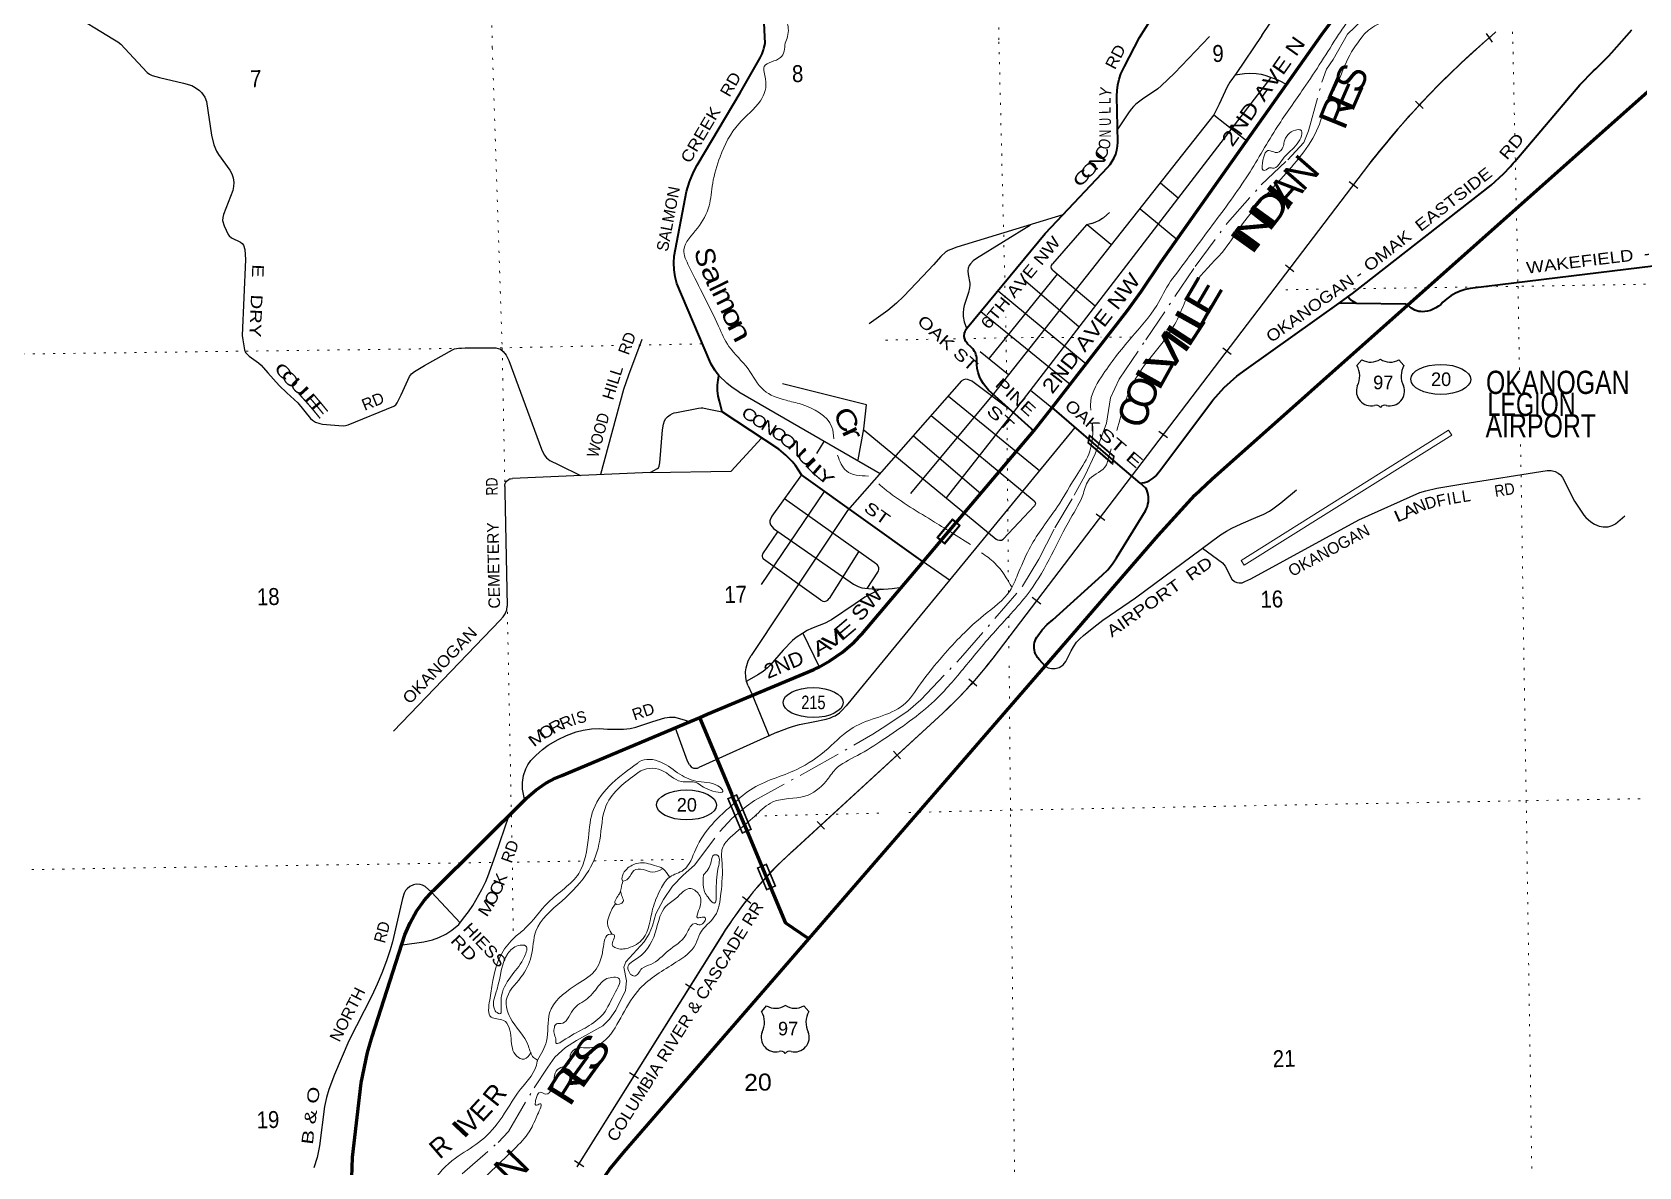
# Model space of a CAD drawing. Header units: feet. Extents: x 244583 to 493183, y 184934 to 372822.
# Drawn here: x 337825 to 354428, y 312513 to 324241 of the extents above; entities that cross this region are included whole.
import ezdxf
from ezdxf.enums import TextEntityAlignment as Align

# ---------------------------------------------------------------- set-up
doc = ezdxf.new("R2010")
doc.units = ezdxf.units.FT
doc.header["$LTSCALE"] = 70
doc.linetypes.add('DOT_DASHED', pattern=[7.7, 5, -1.2, 0.3, -1.2])
doc.linetypes.add('DOTTED', pattern=[1.5, 0.3, -1.2])
for name, color, linetype, lineweight in [('16', 7, 'Continuous', 25), ('17', 7, 'Continuous', 25), ('20', 7, 'Continuous', 70), ('23', 7, 'Continuous', 70), ('26', 7, 'Continuous', 40), ('29', 7, 'Continuous', 25), ('30', 7, 'Continuous', 25), ('34', 7, 'Continuous', 25), ('36', 7, 'Continuous', 13), ('39', 7, 'Continuous', 13), ('44', 7, 'DOT_DASHED', 13), ('59', 7, 'Continuous', 13), ('61', 7, 'Continuous', 13), ('7', 7, 'DOTTED', 13)]:
    doc.layers.add(name, color=color, linetype=linetype, lineweight=lineweight)
doc.layers.add('27', color=7, linetype='Continuous')
doc.layers.add('41', color=7, linetype='Continuous')

msp = doc.modelspace()

# ---------------------------------------------------------------- linework, layer by layer
at = {"layer": '16'}
for p, q in [((351513.71, 320796.32), (351565.02, 320855.08)), ((351756.78, 320861.05), (351756.5, 320860.85)), ((351948.87, 320855.17), (352000.26, 320796.32)), ((345363.4, 314118.32), (345414.71, 314177.08)), ((345606.47, 314183.05), (345606.19, 314182.85)), ((345798.56, 314177.17), (345849.95, 314118.32))]:
    msp.add_line(p, q, dxfattribs=at)
for centre, radius, start, end in [((351320.73, 320685.69), 222.05, 332.97043, 29.75871), ((351656.1, 321012.74), 182.07, 239.97227, 303.45418), ((351857.88, 321012.24), 181.52, 236.33975, 300.08743), ((351857.87, 321012.74), 182.07, 236.54582, 236.59441), ((352193.23, 320685.69), 222.05, 150.24129, 207.02957), ((351659.92, 320530.79), 151.42, 159.09177, 283.81923), ((351854.04, 320530.79), 151.42, 256.18077, 20.90823), ((345505.79, 314334.74), 182.07, 239.97227, 303.45418), ((345707.57, 314334.24), 181.52, 236.33975, 300.08743), ((345707.56, 314334.74), 182.07, 236.54582, 236.59441), ((345170.42, 314007.69), 222.05, 332.97043, 29.75871), ((346042.92, 314007.69), 222.05, 150.24129, 207.02957), ((345509.61, 313852.79), 151.42, 159.09177, 283.81923), ((345703.73, 313852.79), 151.42, 256.18077, 20.90823)]:
    msp.add_arc(centre, radius, start, end, dxfattribs=at)
for centre, major_axis, start_param, end_param in [((351715.26, 320331.97), (-19.56, 51.67), 4.95877769, 6.28318531), ((351798.71, 320331.97), (19.56, 51.67), 0, 1.32637542), ((345564.95, 313653.97), (-19.56, 51.67), 4.95877769, 6.28318531), ((345648.4, 313653.97), (19.56, 51.67), 0, 1.32637542)]:
    msp.add_ellipse(centre, major_axis=major_axis, ratio=0.929097, start_param=start_param, end_param=end_param, dxfattribs=at)
at = {"layer": '17'}
for centre in [(352380.65, 320651.78), (345895.3, 317312.2), (344586.65, 316253.76)]:
    msp.add_ellipse(centre, major_axis=(-309.24, 1), ratio=0.500121, dxfattribs=at)
at = {"layer": '20'}
for p, q in [((352036.6, 321419.7), (355250.75, 324279.54)), ((345850.24, 314869.82), (348293.76, 317689.29))]:
    msp.add_line(p, q, dxfattribs=at)
for points in [[(348293.76, 317689.29), (349461.78, 319037.02), (349841, 319455.54), (350015, 319620.91), (352036.6, 321419.7)], [(342085.95, 303857.15), (342269.01, 304180.78), (342436.63, 304496.49), (342570.33, 304827.98), (342607.62, 304944.7), (342615.6, 304969.67), (342621.81, 304994.7), (342733.31, 305444.43), (342800.74, 305928.85), (342817.3, 306249.26), (343111.67, 310867.4), (343177.95, 311216.16), (343280.32, 311556.08), (343417.67, 311883.43), (343588.48, 312194.64), (343790.88, 312486.29), (343940.52, 312666.28), (345691.01, 314686.1), (345850.24, 314869.82)]]:
    msp.add_lwpolyline(points, dxfattribs=at)
at = {"layer": '23'}
msp.add_line((348177.11, 320120.18), (348364, 320360.32), dxfattribs=at)
for points in [[(351148.06, 324214.48), (355910.86, 330613.04)], [(348364, 320360.32), (349141.49, 321359.33), (349286.43, 321558.66), (349489.28, 321863.05), (351148.06, 324214.48)], [(347033.6, 318767.83), (347380.69, 319178.31), (348177.11, 320120.18)], [(344723.84, 317158.83), (344801.24, 317191.41), (345902.96, 317655.21), (345937.57, 317670.97), (345952.96, 317679.37), (346068.02, 317742.17), (346199.32, 317832.83), (346320.43, 317936.71), (346399.1, 318017.45), (347033.6, 318767.83)], [(341129.13, 312402.32), (341135.24, 312611.36), (341135.54, 312614.98), (341225.59, 313380.36), (341290.53, 313696.03), (341338.3, 313860.26), (341677.4, 314912.74), (341731.43, 315036.94), (341798.16, 315154.81), (341876.83, 315265.07), (341966.6, 315366.49), (341971.11, 315371.05), (342932.09, 316324.24), (343028.32, 316406.14), (343132.59, 316477.53), (343230.03, 316531), (343298.51, 316558.8), (344624.42, 317116.98), (344723.84, 317158.83)], [(345850.24, 314869.82), (345613.43, 315032), (345365.34, 315625.14), (345226.99, 315955.89), (345062.81, 316342.29), (345054.92, 316367.29), (344723.84, 317158.83)]]:
    msp.add_lwpolyline(points, dxfattribs=at)
at = {"layer": '26'}
msp.add_line((351329.18, 321439.78), (351419.64, 321504.32), dxfattribs=at)
for points in [[(345399.56, 324124.54), (345376.41, 324622.72)], [(349268.27, 324184.92), (349463.26, 324493.95)], [(351419.64, 321504.32), (351468.01, 321538.83), (352900.12, 322657.6), (353029.95, 322775.28), (353100.07, 322852.3), (353130.41, 322885.63), (353144.37, 322902.3), (353817.27, 323697.51), (353960.1, 323841.02), (353981.33, 323859.94), (354115.35, 323991.2), (354149.09, 324028.95), (354355.51, 324265.3)], [(347033.6, 318767.83), (345773.62, 319663.95), (345713.66, 319762.01), (345678.23, 319804.72), (345613.62, 319870.5), (345542.49, 319929.17), (344956.67, 320316.45), (344927.58, 320425.79), (344915.22, 320480.26), (344908.62, 320535.72), (344907.85, 320591.57), (344912.92, 320647.19), (344916.07, 320664.16), (344921.01, 320690.85), (344903.71, 320714.16), (344879.3, 320747.05), (344842.85, 320808.73), (344827.76, 320839.46), (344487.68, 321642.37), (344469.12, 321712.94), (344458.03, 321785.06), (344454.54, 321857.95), (344458.23, 321926.42), (344586.05, 322593.6), (344616.98, 322694.74), (344658.31, 322792.08), (344698.15, 322865.82), (345140.16, 323612.13), (345348.35, 323976.81), (345367.58, 324016.54), (345382.56, 324058.06), (345386.47, 324071.83), (345399.56, 324124.54)], [(348177.11, 320120.18), (348152.11, 320142.7), (347708.53, 320542.35), (347679.76, 320573.42), (347654.39, 320607.33), (347632.71, 320643.71), (347614.94, 320682.15), (347601.3, 320722.23), (347591.91, 320763.53), (347586.9, 320805.58), (347586.31, 320847.92), (347586.67, 320855.53), (347585.62, 320873.55), (347582.69, 320891.36), (347577.92, 320908.76), (347571.35, 320925.57), (347563.06, 320941.6), (347553.14, 320956.68), (347545.11, 320966.47), (347523.97, 320986.87), (347495.11, 321014.95), (347489.02, 321021.75), (347471.14, 321046.87), (347461.34, 321071.75), (347458.65, 321083.64), (347457.11, 321096.59), (347456.94, 321109.62), (347458.13, 321122.61), (347460.67, 321135.39), (347464.53, 321147.84), (347469.67, 321159.82), (347476.04, 321171.2), (347483.56, 321181.85), (347486.14, 321185.01), (348294.34, 322160.86), (348415.92, 322289.6), (348935.99, 322840.32), (348962.81, 322871.92), (348986.18, 322906.15), (349005.84, 322942.64), (349021.58, 322980.98), (349033.23, 323020.75), (349040.65, 323061.53), (349043.77, 323102.85), (349043.79, 323103.56), (349034.1, 323577.9), (349035.26, 323637.52), (349042.64, 323696.69), (349056.17, 323754.76), (349075.7, 323811.1), (349101.01, 323865.09), (349113.31, 323886.95), (349268.27, 324184.92)], [(355450.55, 321928.42), (352712.7, 321594.5), (352684.59, 321591.03), (352632.13, 321580.24), (352581.09, 321564.02), (352532.02, 321542.55), (352485.47, 321516.08), (352441.94, 321484.88), (352401.91, 321449.3), (352379.95, 321427.24), (352355.8, 321407.59), (352329.73, 321390.58), (352302.02, 321376.38), (352272.98, 321365.16), (352242.93, 321357.04), (352216.27, 321352.56), (352195.38, 321351.16), (352174.45, 321351.96), (352153.73, 321354.93), (352133.43, 321360.05), (352113.77, 321367.27), (352094.98, 321376.51), (352077.25, 321387.65), (352060.79, 321400.59), (352045.77, 321415.18)], [(349273.16, 319579.83), (349295.57, 319582.06), (349320.16, 319586.86), (349344.12, 319594.21), (349367.17, 319604.03), (349389.07, 319616.2), (349409.58, 319630.59), (349428.47, 319647.05), (349437.32, 319656.56), (349460.32, 319685.06), (349476.52, 319706.56), (350026.16, 320436.66), (350143.67, 320566.67), (350274.12, 320683.69), (350373.73, 320758.1), (351329.18, 321439.78)], [(351508.71, 321436.73), (351354.19, 321439.35), (351329.18, 321439.78)], [(351508.71, 321436.73), (351473.93, 321458.07), (351451.05, 321472.1), (351444.43, 321478.89), (351419.64, 321504.32)], [(352036.6, 321419.7), (352015.54, 321428.11), (351508.71, 321436.73)], [(352045.77, 321415.18), (352044.52, 321416.54), (352036.6, 321419.7)], [(349273.16, 319579.83), (349045.39, 319775.36), (348716.62, 320057.6), (348691.62, 320079.06), (348388.34, 320339.42), (348364, 320360.32)], [(348293.76, 317689.29), (348235.79, 317753.9), (348213.88, 317778.88), (348199.16, 317803.9), (348194.24, 317813.84), (348187.27, 317832.65), (348182.31, 317852.08), (348179.41, 317871.93), (348178.6, 317891.97), (348179.88, 317911.99), (348183.25, 317931.77), (348188.67, 317951.08), (348196.08, 317969.72), (348205.4, 317987.48), (348205.56, 317987.75), (348215.59, 318002.84), (348261.74, 318063.31), (348313.95, 318118.63), (348371.66, 318168.18), (348883.56, 318627.24), (348938.82, 318683.24), (348987.91, 318744.71), (349028.67, 318808.09), (349327.92, 319294.82), (349339.44, 319316.77), (349348.6, 319339.8), (349355.3, 319363.66), (349359.47, 319388.09), (349361.07, 319412.83), (349360.07, 319437.59), (349356.49, 319462.12), (349350.36, 319486.14), (349341.76, 319509.38), (349332.07, 319529.25), (349273.16, 319579.83)]]:
    msp.add_lwpolyline(points, dxfattribs=at)
at = {"layer": '29'}
for p, q in [((350533.41, 324204.81), (352091.08, 326555.15)), ((350623.37, 323771.62), (347961.15, 320310.7)), ((350037.32, 323386.59), (350375.68, 323117.88)), ((349485.24, 322683.96), (349666.76, 322528.15)), ((349274.49, 322415.62), (349652.56, 322101.56)), ((348971.51, 322047.42), (348728.35, 322250.06)), ((348370.99, 321780.84), (348808.7, 321413.32)), ((348417.66, 321741.09), (347713.97, 320869.87)), ((348069.14, 321688.03), (348639.48, 321199.63)), ((347808.11, 321566.53), (348715, 320813.53)), ((348549.72, 320597.82), (347626.72, 321348.91)), ((347622.82, 320939.06), (347912.36, 320703.32)), ((347962.28, 320313.12), (347530.55, 320637.41)), ((345126.31, 320522.31), (346586.46, 319678.8)), ((347758.17, 320502.39), (346900.83, 319473.24)), ((347294.88, 320478.46), (348235.88, 319712.02)), ((348141.73, 320538.95), (348363.34, 320360.88)), ((348180.04, 319392.43), (347113.41, 320274.82)), ((347961.15, 320310.7), (347271.04, 319426.82)), ((346421.31, 320127.42), (347784.93, 319000.41)), ((346007.48, 320009.68), (345931.69, 319886.08)), ((347627.57, 319470.31), (346931.94, 320065.12)), ((345773.62, 319663.95), (345468.14, 319237.28)), ((346009.91, 319492.17), (345358.8, 318531.67)), ((346549.24, 318742.17), (345599.96, 319416.99)), ((347859.48, 319000.55), (348181.22, 319344.26)), ((345486.4, 319110.92), (346312.28, 318536.06)), ((345375.01, 318849.39), (345532.12, 319076.64)), ((345975.08, 318371.27), (345380.9, 318795.36)), ((346363.34, 318871.48), (346059.43, 318386.22)), ((347302.84, 318576.34), (347033.6, 318767.83)), ((342661.1, 318163.73), (341560.27, 317017.14)), ((345789.19, 318027.7), (345958.28, 317679.71)), ((345523.21, 317005.42), (344713.12, 316639.79)), ((341951.34, 315352.58), (342247.22, 315037.25))]:
    msp.add_line(p, q, dxfattribs=at)
for points in [[(337989.06, 325560.45), (337919.84, 325397.78), (337894.85, 325309.73), (337872.04, 325197.77), (337837.27, 324915.16), (337837.27, 324862.98), (337836.19, 324827.12), (337854.65, 324762.98), (337878.56, 324721.68), (337900.29, 324689.07), (337963.3, 324628.2), (338206.65, 324445.59), (338658.61, 324171.67), (338710.76, 324139.06), (338741.18, 324115.14), (338826.79, 324023.63)], [(349989.7, 324194.53), (349627.96, 323816.36), (349491.61, 323685.08), (349456.61, 323655.59), (349298.18, 323548.67), (349230.01, 323497.05), (349206.06, 323473.09), (349180.27, 323445.44), (349154.48, 323406.72), (349044.05, 323242.83)], [(350533.41, 324204.81), (350264.91, 323813.4), (350202.27, 323724.17)], [(338826.79, 324023.63), (339014.14, 323824.71), (339039.01, 323808.13), (339064.8, 323793.38), (339139.41, 323773.1), (339389.95, 323714.11), (339473.77, 323688.3), (339508.78, 323669.87), (339555.75, 323638.53), (339576.01, 323618.25), (339593.52, 323594.29), (339610.1, 323568.48), (339625.76, 323522.39), (339677.34, 323175.82), (339703.13, 323074.44), (339728.92, 323009.92), (339751.03, 322976.73), (339868.93, 322814.51), (339889.19, 322777.64), (339903.93, 322733.4), (339909.46, 322687.31), (339905.78, 322644.91), (339899.33, 322604.36), (339802.61, 322357.34), (339794.32, 322325.99), (339792.48, 322292.81), (339809.98, 322239.36), (339849.59, 322150.87), (339860.64, 322136.12), (339883.67, 322114), (339979.47, 322069.76), (339994.21, 322056.85), (340009.86, 322038.42), (340023.68, 321996.02), (340031.05, 321892.79), (339996.97, 321105.63), (340001.57, 321059.55), (340019.08, 320956.31), (340030.13, 320930.51), (340038.42, 320919.45), (340066.97, 320891.79), (340163.69, 320823.59), (340190.4, 320799.62), (340259.48, 320720.36), (340377.39, 320587.63), (340458.45, 320513.9), (340568.98, 320410.66), (340701.62, 320248.44), (340721.88, 320230), (340753.2, 320211.56), (340797.42, 320194.97), (340826.89, 320189.45), (340907.95, 320182.08), (341040.59, 320172.85), (341064.54, 320174.69), (341092.17, 320182.08), (341563.78, 320373.79), (341583.13, 320388.53), (341597.87, 320408.81), (341637.47, 320491.77), (341725.9, 320683.49), (341745.24, 320711.14), (341774.72, 320735.1), (341880.64, 320794.1), (342168.03, 320956.32), (342189.22, 320967.37), (342229.75, 320974.75), (342300.67, 320978.44), (342617.53, 320978.44), (342639.64, 320972.9), (342663.59, 320963.68), (342691.22, 320941.57), (342724.38, 320901), (342750.17, 320845.72), (343089.14, 319931.37), (343116.78, 319872.35), (343140.73, 319842.88), (343175.73, 319815.21), (343266, 319769.15), (343491.92, 319659.76)], [(350256.84, 323799.28), (350352.85, 323814.12), (350402.59, 323815.96), (350474.44, 323814.12), (350524.18, 323806.75), (350562.87, 323795.68), (350649.45, 323766.19), (350697.35, 323747.76), (350730.51, 323731.16), (350787.13, 323698.47)], [(350202.27, 323724.17), (350174.16, 323674.02), (350091.24, 323495.07), (350037.32, 323386.59), (347758.17, 320502.39)], [(348476.06, 322352.75), (347380.47, 322017.1), (347318.7, 321994.64), (347292, 321983.58), (347281.86, 321976.2), (347266.21, 321968.83), (347214.62, 321922.74), (347138.17, 321836.1), (347027.63, 321718.12), (346828.67, 321507.97), (346755.91, 321439.76), (346666.55, 321364.18), (346474.26, 321227.52)], [(348776.34, 322264.25), (348719.96, 322248.02), (348367.42, 321847.52)], [(348776.34, 322264.25), (348815.52, 322279.45), (348848.68, 322295.12), (348886.44, 322317.24), (348900.26, 322326.46), (348959.21, 322375.27)], [(348142.19, 322247.19), (347583.99, 321902.46), (347548.99, 321876.65), (347521.35, 321847.16), (347506.62, 321828.72), (347495.56, 321801.07), (347493.72, 321775.26), (347495.56, 321736.55), (347515.83, 321646.22), (347515.83, 321625.95), (347512.14, 321598.29), (347499.25, 321550.36), (347455.03, 321415.79), (347447.66, 321382.61), (347445.82, 321338.37), (347445.82, 321301.5), (347455.03, 321248.04), (347480.82, 321179.83)], [(348370.99, 321780.84), (348358.18, 321796.47), (348354.95, 321813.98), (348357.26, 321827.81), (348367.42, 321847.52)], [(344124.68, 321065.1), (343987.13, 320697.18), (343937.17, 320546.43), (343696.97, 319670.55)], [(345126.31, 320522.31), (345057.37, 320567.8), (345004.87, 320612.04), (344921.01, 320690.85)], [(347427.79, 320637.89), (346248.98, 319297.75), (345253.24, 317797.58)], [(346359.46, 319822.06), (346418.38, 320140.91), (346446.71, 320388.24), (345579.15, 320605.19)], [(347427.79, 320637.89), (347453.19, 320652.6), (347477.14, 320656.29), (347495.56, 320652.6), (347530.55, 320637.41)], [(344211.05, 319691.1), (344286.39, 319729.96), (344296.06, 319739.18), (344304.35, 319753.93), (344312.18, 319788.95), (344339.81, 320129.99), (344349.02, 320188.98), (344360.07, 320222.16), (344373.89, 320246.13), (344391.39, 320266.4), (344417.19, 320286.68), (344442.98, 320299.59), (344458.64, 320305.12), (344483.5, 320310.65), (344711.94, 320354.89), (344736.81, 320357.65), (344756.15, 320356.73), (344798.53, 320349.36), (344956.67, 320316.45)], [(348600.32, 320153.1), (347302.84, 318576.34), (346234.88, 317278.5)], [(344211.05, 319691.1), (345049.67, 319704.56), (345362.38, 320043.84)], [(342708.65, 319543.43), (342709.43, 319560.36), (342712.41, 319574.64), (342719.1, 319590.77), (342728.07, 319601.37), (342738.9, 319611.97), (342750.18, 319618.88), (342756.86, 319623.03), (342767, 319625.8), (342786.99, 319629.03)], [(344212.44, 319691.37), (344211.05, 319691.1), (342786.99, 319629.03)], [(349919.48, 318907.33), (350124.98, 318757.25), (350154.03, 318720.19), (350222.2, 318587.46), (350248.29, 318561.62), (350271.94, 318552.44), (350296.99, 318548.29), (350327.2, 318550.59), (350356.68, 318561.65), (350417.06, 318590.59), (351535.03, 319201.75), (352163.9, 319483.37), (352224.98, 319501.91), (352340.76, 319527.61), (352607.84, 319574.19), (353480.12, 319711.44), (353521.63, 319711.97), (353564, 319700.91), (353595.32, 319684.31), (353619.27, 319664.04), (353639.54, 319638.23), (353761.43, 319393.35), (353858.76, 319247.42), (353880.87, 319223.46), (353931.56, 319178.32), (353969.29, 319157.09), (354019.03, 319136.81), (354059.56, 319129.44), (354112.15, 319128.83), (354151.67, 319140.5), (354186.08, 319160.29), (354283.14, 319240.52)], [(342708.65, 319543.43), (342710.25, 319490.69), (342733.16, 318309.11)], [(350104.61, 319043.97), (350165.87, 319084.76), (350221.14, 319116.1), (350316.93, 319160.34), (350469.84, 319223.02), (350550.89, 319259.88), (350609.85, 319289.38), (350646.69, 319313.34), (350729.59, 319377.86), (350888.3, 319509.37)], [(348180.04, 319392.43), (348189.62, 319380.62), (348191.46, 319365.87), (348190.54, 319358.5), (348181.22, 319344.26)], [(345468.14, 319237.28), (345450.67, 319199.03), (345448.37, 319188.89), (345446.99, 319173.22), (345456.2, 319147.41), (345470.48, 319127.13), (345486.4, 319110.92)], [(347784.93, 319000.41), (347801.36, 318992.57), (347819.79, 318988.88), (347841.89, 318991.65), (347859.48, 319000.55)], [(348795.25, 318092.12), (348887.91, 318164.19), (349225.77, 318395.33), (350104.61, 319043.97)], [(345375.01, 318849.39), (345368.23, 318836.79), (345367.77, 318822.97), (345371.92, 318809.14), (345380.9, 318795.36)], [(346453.37, 318490.87), (346563.38, 318657.98), (346566.89, 318668.49)], [(346549.24, 318742.17), (346562.46, 318725.26), (346569.83, 318707.75), (346571.67, 318691.16), (346566.89, 318668.49)], [(346587.65, 318483.86), (346428.44, 318399.9), (346328.96, 318333.54), (346083.94, 318167.62), (346065.52, 318156.56), (346019.46, 318132.6), (345956.83, 318108.63), (345877.61, 318077.3), (345835.24, 318055.17), (345783.66, 318025.68), (345721.02, 317985.12), (345680.49, 317951.94), (345586.54, 317854.24), (345450.21, 317697.55), (345424.42, 317669.89), (345378.37, 317633.02), (345324.94, 317599.84), (345210.35, 317534.1)], [(346312.28, 318536.06), (346361.2, 318511.43), (346399.88, 318499.44), (346428.44, 318493.91), (346505.81, 318486.54), (346565.68, 318483.77), (346621.87, 318484.7), (346671.61, 318487.46), (346712.14, 318491.15), (346810.45, 318505.03)], [(342661.1, 318163.73), (342691.68, 318199.44), (342711.95, 318230.77), (342728.53, 318269.49), (342733.16, 318309.11)], [(345975.08, 318371.27), (345995.05, 318360.26), (346008.87, 318356.57), (346022.69, 318358.42), (346034.66, 318363.03), (346045.72, 318370.4), (346059.43, 318386.22)], [(348293.76, 317689.29), (348322.72, 317670.83), (348358.64, 317663.45), (348396.4, 317665.29), (348436.01, 317674.51), (348466.41, 317692.95), (348477.46, 317702.16), (348506.01, 317737.19), (348562.21, 317847.8), (348584.31, 317888.35), (348617.47, 317936.28), (348652.48, 317969.46), (348689.32, 318004.49), (348795.25, 318092.12)], [(345223.82, 317486.15), (345207.96, 317529.79), (345198.75, 317575.88), (345196.91, 317629.34), (345202.43, 317669.89), (345224.54, 317741.79), (345253.24, 317797.58)], [(345223.82, 317486.15), (345263, 317401.27), (345440.2, 316965.38)], [(345523.21, 317005.42), (345640.42, 317051.42), (345692, 317068.01), (345754.64, 317084.6), (345896.49, 317112.25), (346029.13, 317141.75), (346073.34, 317154.65), (346101.91, 317167.55), (346122.17, 317174.93), (346168.23, 317206.27), (346191.25, 317230.23), (346234.88, 317278.5)], [(342913.25, 316313.36), (342892.76, 316415.45), (342891.85, 316487.34), (342903.82, 316559.24), (342926.85, 316627.44), (342946.79, 316670.03), (342979.46, 316712.94), (343030.02, 316765.7), (343099.09, 316828.38), (343157.13, 316872.62), (343261.21, 316931.61), (343345.04, 316970.32), (343445.43, 317009.04), (343520.05, 317027.47), (343603.87, 317042.22), (343687.7, 317044.06), (343769.67, 317038.53), (343935.47, 317038.53), (344004.56, 317044.06), (344064.43, 317056.97), (344237.6, 317115.96), (344362.87, 317152.83), (344411.7, 317162.04), (344466.03, 317160.2), (344572.39, 317131.18), (344593, 317122.76), (344601.42, 317115.54), (344605.71, 317109.11)], [(344617.51, 316668.46), (344597.29, 316705.47), (344471.72, 317048.53)], [(344617.51, 316668.46), (344635.48, 316647.7), (344645.61, 316640.33), (344657.58, 316635.72), (344669.56, 316632.95), (344684.3, 316632.95), (344699.96, 316634.8), (344713.12, 316639.79)], [(341652.22, 314809.4), (341871.25, 314839.3), (341960.6, 314859.58), (342026, 314883.54), (342098.77, 314918.57), (342162.32, 314960.97), (342233.25, 315019.96), (342283.91, 315082.64), (342334.58, 315149.01), (342379.71, 315215.36), (342470.9, 315381.28), (342512.35, 315462.39), (342532.3, 315513.58), (342611.83, 315735.22), (342755.02, 316148.74)], [(341951.34, 315352.58), (341885.99, 315412.63), (341857.9, 315426.46), (341834.41, 315432.9), (341794.35, 315433.83), (341764.41, 315427.37), (341728.95, 315411.71), (341699.93, 315388.66), (341681.97, 315369.31), (341668.61, 315342.57), (341652.03, 315285.43), (341547.02, 314837.47), (341524.91, 314756.35), (341486.23, 314643.9), (341440.17, 314516.7), (341391.83, 314402.41), (341334.46, 314281.06)], [(341334.46, 314281.06), (341096.15, 313814.34), (340948.77, 313467.77), (340891.67, 313312.91), (340865.14, 313231.32), (340845.61, 313135.94), (340794.02, 312730.38), (340771.92, 312608.7), (340735.07, 312501.79)]]:
    msp.add_lwpolyline(points, dxfattribs=at)
at = {"layer": '34'}
for p, q in [((352848.99, 324227.76), (352910.89, 324136.09)), ((352119.91, 323528.15), (352200.26, 323452.14)), ((351434.5, 322696.72), (351522.5, 322629.71)), ((350774.64, 321834.43), (350862.64, 321767.42)), ((350127.16, 320979.79), (350215.16, 320912.78)), ((349467.3, 320117.51), (349555.3, 320050.5)), ((348819.81, 319262.87), (348907.82, 319195.86)), ((348159.95, 318400.59), (348247.95, 318333.58)), ((347504.51, 317557.13), (347587.63, 317484.15)), ((346724.75, 316810.73), (346799.58, 316729.28)), ((345936.95, 316083.39), (346011.79, 316001.94)), ((345165.96, 315308.17), (345253.14, 315240.1)), ((344576.3, 314406.51), (344670.04, 314347.8)), ((343997.74, 313487.7), (344091.48, 313428.99)), ((343430.81, 312577.62), (343524.55, 312518.91))]:
    msp.add_line(p, q, dxfattribs=at)
at = {"layer": '34', "lineweight": 13}
for p, q in [((351633.47, 322869.71), (347751.23, 317771.2)), ((347234.96, 317203.29), (345683.45, 315777.83)), ((344949.26, 314901.2), (343453.74, 312513.44))]:
    msp.add_line(p, q, dxfattribs=at)
at = {"layer": '34'}
for points in [[(352949.84, 324242.98), (352942.67, 324236.67), (352825.02, 324132.33), (352707.21, 324027.72), (352590.43, 323920.02), (352476.36, 323811.35), (352363.88, 323700.32), (352253.71, 323586.34), (352145.52, 323471.97), (352038.93, 323355.23), (351934.64, 323235.54), (351832.33, 323115.45), (351732.19, 322993.72), (351634.34, 322869.04), (347752.1, 317770.53), (347739.65, 317754.41), (347688.29, 317689.38), (347635.6, 317625.05), (347581.27, 317561.8), (347526.63, 317499.58), (347470.68, 317438.06), (347413.06, 317377.62), (347355.15, 317318.19), (347296.26, 317259.8), (347235.71, 317202.49), (345684.19, 315777.02), (345663.98, 315758.93), (345612.82, 315711.33), (345562.14, 315662.98), (345512.48, 315613.99), (345374.53, 315467.54)], [(345374.13, 315467.16), (345322.3, 315408.09), (345277.12, 315354.92), (345232.76, 315300.77), (345189.55, 315245.44), (345147.23, 315190.01), (345105.72, 315133.63), (345065.37, 315076.04), (345025.91, 315018.39), (344987.48, 314960.1), (344950.19, 314900.62), (343454.67, 312512.86)]]:
    msp.add_lwpolyline(points, dxfattribs=at)
at = {"layer": '34', "lineweight": 13}
for centre, radius, start, end in [((358790.65, 317318.72), 9057.52, 130.17882, 142.20343), ((343980.32, 320680.61), 4762.81, 313.10551, 322.34842), ((348360.92, 312789.65), 4012.24, 131.86099, 148.24572)]:
    msp.add_arc(centre, radius, start, end, dxfattribs=at)
at = {"layer": '36'}
msp.add_lwpolyline([(350319.07, 318781.87), (352459.63, 320125.65), (352495.3, 320076.13), (350350.71, 318732.23)], close=True, dxfattribs=at)
at = {"layer": '39'}
for p, q in [((348976.06, 319933.2), (348940.5, 319816.52)), ((347345.14, 319056.18), (347520.13, 318945.44))]:
    msp.add_line(p, q, dxfattribs=at)
for points in [[(343710.09, 328489.2), (343820.42, 328466.12), (343972.07, 328242.7), (344182.21, 328022.46), (344436.59, 327811.19), (344607.33, 327539.63), (344671.88, 327225.52), (344769.59, 326972.72), (345039.29, 326699.08), (345343.8, 326347.36), (345474.58, 325948.57), (345562.49, 325691.29), (345679.28, 325537.17), (345732.24, 325196.54), (345603.06, 324878.58), (345545.92, 324699.53), (345522.62, 324545.41), (345602.02, 324405.47), (345638.76, 324278.83), (345630.56, 324196.53), (345605.87, 324127.78)], [(354632.42, 325980.03), (354513.65, 325751.24), (354261.53, 325527.87), (353998.55, 325344.73), (353772.25, 325249.25), (353633.15, 325238.4), (353548.35, 325133.6), (353533.52, 325064.57), (353355.38, 324984.2), (352541.49, 324577.82), (352059.75, 324432.78), (351698.81, 324304.3), (351615.87, 324245.17), (351589.84, 324221.51)], [(352274.16, 324815.97), (351967.21, 324732.18), (351700.7, 324627.82), (351486.19, 324443.62), (351376.08, 324289.8), (351324.97, 324217.28)], [(345605.87, 324127.78), (345557.93, 323977.61), (345390.93, 323886), (345404.58, 323757.02), (345350.27, 323531.14), (345126.73, 323294.43), (344934.32, 322953.48), (344857.15, 322678.45), (344819.2, 322444.94), (344700.07, 322215.54), (344560.03, 321990.42), (344612.41, 321820.63), (344918.13, 321200.65), (345024.76, 320993.45), (345222.92, 320760.53), (345384.39, 320540.73), (345615.34, 320436.07), (345769.84, 320395.95), (346089.22, 320158.37), (346109.89, 320039.2)], [(351589.84, 324221.51), (351423.06, 323971.08), (351294.07, 323672.35), (351207.61, 323514.29), (351113.75, 323258.99), (350940.06, 322971.13), (350509.61, 322479.97), (350308.75, 322225.71), (350120.22, 321963.7), (349834.54, 321638.32), (349632.1, 321222.31), (349223.99, 320652.96), (349119.54, 320415.56), (349033.46, 320123.8)], [(351324.97, 324217.28), (350963.45, 323659), (350693.78, 323265.35), (350390.66, 322767.68), (350023.51, 322250.01), (349599.96, 321679.76)], [(350534.3, 322828.32), (350551.07, 322952.08), (350593.7, 323015.94), (350642.38, 323007.21), (350695.15, 322996.57), (350750.11, 323052.69), (350762.72, 323107.61), (350878.47, 323228.11), (350932.92, 323229.64), (350898.51, 323087.19), (350763.09, 322947.95), (350641.07, 322835.37), (350606.68, 322838.44), (350544.78, 322814.46), (350534.3, 322828.32), (350544.78, 322814.46)], [(349599.96, 321679.76), (349589.58, 321665.78), (349445.13, 321415.12), (349181.86, 321082.29), (348874.16, 320677.47), (348761.02, 320389.29), (348765.55, 320333.6)], [(348776.24, 320202.21), (348785.46, 320088.82), (348767.9, 319964.06)], [(348767.9, 319964.07), (348754.07, 319910.07), (348629.23, 319680.18), (348414.92, 319328.51), (348390.71, 319292.24)], [(348940.5, 319816.52), (348925.52, 319767.35), (348751.9, 319623), (348687.41, 319473.63), (348555.29, 319215.24), (348357.83, 318837.77), (348136.29, 318466.02), (347778.06, 318053.38), (347463.41, 317680.7), (347148.15, 317330.23), (346618.34, 316929.25), (346354.42, 316766.18), (346124.34, 316620.24), (346028.81, 316498.29), (345811.05, 316344.61), (345477.68, 316284.69), (345309.72, 316154.64), (345140.06, 316005.7)], [(346147.8, 319869.37), (346238.95, 319705.8), (346465.95, 319652.36)], [(346572.78, 319571.26), (346658.33, 319501.35), (347149.62, 319177.65), (347345.14, 319056.18)], [(348390.71, 319292.24), (348126.15, 318895.92), (348008.31, 318631.87), (347930.03, 318469.99), (347656.63, 318211.65), (347236.22, 317795.57), (347006.06, 317506.11), (346826.44, 317286.8), (346308.13, 317053.91), (346051.71, 316838.5), (345726.72, 316621.16), (345248.13, 316411.62), (345040.92, 316236.25)], [(347635.96, 318860.82), (347770.81, 318754.53), (347953.02, 318499.54)], [(344075.74, 316681.04), (343819.41, 316478.48), (343625.04, 316208.23), (343572.57, 315915.69), (343473.77, 315547.07), (343157.12, 315247.1), (342916.37, 314975.54), (342815.81, 314889.83), (342679.21, 314720.25), (342553.28, 314237.67), (342568.27, 314060.23), (342694.31, 314027.4), (342774.16, 313839.66), (342831.62, 313659.37), (342909.2, 313627.19), (342980.03, 313695.21)], [(344074.15, 316577.61), (344088.81, 316589.15), (344326.27, 316614.03), (344533.36, 316496.58), (344670.77, 316490.34), (344806.04, 316415.33), (344963.84, 316401.58), (344936.73, 316433.16), (344708.97, 316495.46), (344519.19, 316570.96), (344321.97, 316696.78), (344097.9, 316698.55), (344075.74, 316681.04)], [(343046.22, 313616.31), (343005.6, 313644.06), (342953.97, 313759.83), (342764.11, 314057.66), (342724.86, 314236.44), (342875.75, 314473.13), (342982.77, 314690.4), (343030.14, 314948.42), (343298, 315261.17), (343575.89, 315576.23), (343690.38, 315888.7), (343757.08, 316250.35), (343897.21, 316438.23), (344074.15, 316577.61)], [(345040.92, 316236.25), (345023.31, 316221.35), (344854.28, 316056.91), (344681.83, 315797.38), (344556.6, 315581.63), (344413.29, 315508.87), (344317.94, 315380.87), (344236.8, 315176.46), (344138.22, 314872.52), (343983.49, 314775.19), (343856.33, 314775.65), (343821.26, 314802.96), (343838.47, 314910.57), (343801.9, 314919.64), (343723.51, 314761.8), (343634.91, 314534.95), (343427.23, 314381.55), (343172.49, 314105.55), (343140.24, 313811.57), (343046.22, 313616.31)], [(345140.06, 316005.7), (345045.68, 315922.84), (344958.05, 315807.19), (344954.11, 315657.51), (344942.64, 315341.88), (344880.49, 315107.69), (344726.13, 314923.45), (344682.6, 314819.14), (344477.99, 314627.43), (344106.06, 314356.21), (343925.76, 314088.38), (343749.32, 313826.71), (343586.13, 313743.29), (343457.07, 313739.65), (343384.35, 313668.88), (343382.21, 313600.1), (343255.26, 313519.72), (343198.1, 313324.07), (343133.11, 313265.64), (343078.05, 313286.33), (343028.01, 313198), (343029.29, 313151.55), (343071.31, 313164.86), (343048.16, 313053.05), (342960.24, 312874.72), (342605.15, 312504.94), (342251.13, 312096.79), (342023.09, 311730.59), (341905.06, 311327.07), (341935.54, 310954.01), (342023.34, 310625), (342001.37, 310177.7), (341980.47, 309692.02), (341888.89, 309281.16), (341790.83, 309104.57), (341822.35, 308913.45), (341840.79, 308610.79), (341962.78, 308432.31), (342163.3, 308260.1), (342343.25, 307955.93), (342436.37, 307726.11), (342425.58, 307459.01), (342295.93, 307257.28), (342187.93, 307221.9), (342129.37, 307076.74), (341985.43, 306880.67), (341674.81, 306435.34), (341653.88, 306169.97), (341830.13, 305853.57), (341965.15, 305568.34), (342049.27, 305372.63), (342065.82, 305138.64), (342144.44, 304922.57), (342136, 304643.4), (342036.97, 304282.86), (341904.79, 304026.48), (341777.34, 303891.52), (341737.66, 303793.38), (341641.58, 303691.63), (341496.22, 303327.76), (341308.37, 303114.29), (341072.01, 302976.25), (340943.32, 302885.71), (340796.27, 302802.74), (340417.27, 302567.71), (340071.12, 302386.15), (339889.21, 302249.65), (339672.13, 302144.49)], [(344409.32, 315512.28), (344344.35, 315593.84), (344256.57, 315629.77), (344090.43, 315653.38), (343969.03, 315591.35), (343924.54, 315521.37), (343925.93, 315470.88), (343983.86, 315492.73), (344042.13, 315575.22), (344138.7, 315586.02), (344236.28, 315560.47), (344339.25, 315593.76)], [(344763.86, 315530.87), (344840.9, 315664.42), (344873.17, 315738.1), (344901.46, 315736.87), (344915.12, 315607.9), (344894.3, 315338.49), (344874.85, 315238.91), (344821.13, 315283.88), (344761.38, 315401.45), (344763.86, 315530.87)], [(343928.6, 315469.91), (343910.01, 315389.58), (343893.31, 315336.56), (343858.46, 315283.03), (343849.72, 315234.27), (343933.92, 315254.84), (343931.17, 315281.04), (343911.52, 315335.05), (343905.45, 315367.13)], [(344007.15, 314502.99), (343980.88, 314577.04), (344081.22, 314670.82), (344276.65, 314975.46), (344371.24, 315204.5), (344477.91, 315288.36), (344632.53, 315389.73), (344723.38, 315315.49), (344711.49, 315161.54), (344699.38, 315088.44), (344735.62, 315091.48), (344780.1, 315088.69), (344727.66, 315014.45), (344676.85, 315027.17), (344583.06, 314915.38), (344398.02, 314746.45), (344218.24, 314605.96), (344126.59, 314562.95), (344050, 314486.01), (344009.16, 314503.05)], [(343813.72, 314923.2), (343770.54, 315031.94), (343790.33, 315119.41), (343818.85, 315182.87), (343851.2, 315229.56)], [(342615.16, 314116.12), (342597.97, 314154.04), (342628.92, 314348.95), (342739.83, 314717.91), (342846.55, 314799.75), (342927.38, 314795.96), (342914.21, 314688.46), (342786.24, 314498.91), (342676.86, 314293.71), (342672.64, 314154.12), (342664.12, 314097.29), (342615.16, 314116.12)], [(343236.42, 313836.51), (343220.98, 313957.35), (343242.21, 313992.31), (343286.58, 313993.56), (343411.85, 314134.53), (343563.96, 314254.02), (343691.14, 314399.09), (343746.21, 314451.17), (343816.29, 314471.34), (343885.08, 314465.19), (343839.29, 314296.14), (343708.18, 314074.16), (343538.09, 313948.09), (343339.38, 313835.37), (343237.59, 313794.1), (343236.42, 313836.51)], [(343046.22, 313616.31), (343045.04, 313604.75), (342871.4, 313314.86), (342652.38, 312987.32), (342438.53, 312765.03), (342198.81, 312602.64), (341953.76, 312341.06), (341784.48, 311966.41), (341684.46, 311787.75), (341612.85, 311603.82), (341611.35, 311292.52), (341678.52, 310029.14), (341748.46, 309762.29), (341718, 309476.44), (341634.38, 309142.61), (341669.24, 308830.3), (341636.62, 308695.99), (341609.16, 308594.15), (341692.33, 308505.54), (341821.66, 308353.55), (341976.58, 308151.76), (342120.07, 307925.38), (342185.41, 307678.62), (342161.74, 307439.45), (342081.05, 307291.65), (341819.82, 307104.4), (341557.96, 306866.6), (341427.18, 306632.5), (341424.35, 306369.67), (341507.72, 306054.69), (341704.95, 305563.03), (341833.05, 305016.87), (341874.53, 304757.31), (341903.25, 304667.16), (341869.51, 304500.47), (341769.81, 304164.17), (341437.4, 303776.83), (341334.76, 303620.33), (341319, 303460.21), (341253.94, 303331.04), (341099.15, 303235.73), (340793.16, 303061.37), (340328.46, 302787.54), (339938.94, 302568.38), (339608.42, 302478.21), (339192.14, 302351.28), (338935.44, 302218.73), (338777.47, 302165.77), (338555.16, 301957.38), (338135.03, 301531.2), (337700.55, 301039.93), (337535.43, 300806.88), (337345.28, 300566.1)]]:
    msp.add_spline(points, degree=3, dxfattribs=at)
at = {"layer": '44'}
for points in [[(351415.52, 324218.71), (351567.48, 324364.82)], [(348393.41, 319117.69), (348593.47, 319456.18), (348702.59, 319656.36), (348808.84, 319881.94), (348926.29, 320198.66), (348966.3, 320460.71), (349056.18, 320653.54), (349332.62, 321061.17), (349841.85, 321818.21), (350176.48, 322269.52), (350525.67, 322662.6), (350799.55, 322921.1), (350966.86, 323099.44), (351014.15, 323219.55), (351151.3, 323725.36), (351201.48, 323856.48), (351267.69, 323958.3), (351415.52, 324218.71)], [(342268.87, 312442.58), (342639.06, 312766.56), (342749, 312879.34), (343010.89, 313330.65), (343153.75, 313545.43), (343226.5, 313647.34), (343335.62, 313745.61), (343448.38, 313818.4), (343723.81, 313971.22), (343790.29, 314040.42), (343855.76, 314131.41), (343956.6, 314335.18), (343966.71, 314437.14), (343937.61, 314579.09), (343959.44, 314633.68), (344148.58, 314837.5), (344199.5, 314921.21), (344235.88, 315004.92), (344268.61, 315128.67), (344348.64, 315277.9), (344443.21, 315416.2), (344553.13, 315528.97), (344669.53, 315630.88), (344931.42, 315980.28), (345056.11, 316115.01), (345201.61, 316238.75), (345288.9, 316300.63), (345848.03, 316606.29), (346512.88, 316984.88), (346658.38, 317079.51), (346876.62, 317225.09), (347007.56, 317341.56), (347419.37, 317770.97), (348059.54, 318513.45), (348226.09, 318793.77), (348393.41, 319117.69)]]:
    msp.add_lwpolyline(points, dxfattribs=at)
at = {"layer": '59'}
for p, q in [((345011.29, 316320.97), (345108.46, 316361.18)), ((345160.44, 315959.43), (345011.29, 316320.97)), ((345257.53, 315999.58), (345108.46, 316361.18)), ((345257.53, 315999.58), (345160.44, 315959.43))]:
    msp.add_line(p, q, dxfattribs=at)
for points in [[(347174.23, 319018.35), (347335.14, 319209.68), (347415.5, 319142.09), (347254.59, 318950.76)], [(347336.1, 319198.41), (347185.49, 319019.31), (347253.61, 318962.02), (347404.23, 319141.12)], [(345021.74, 316316.64), (345164.78, 315969.88), (345247.08, 316003.92), (345104.11, 316350.72)], [(345413.4, 315645.78), (345509.63, 315415.04), (345412.72, 315374.63), (345316.49, 315605.36)], [(345417.02, 315385.09), (345326.95, 315601.05), (345409.09, 315635.32), (345499.16, 315419.33)]]:
    msp.add_lwpolyline(points, close=True, dxfattribs=at)
at = {"layer": '61'}
for p, q in [((348732.71, 319995.32), (348748.88, 320080.63)), ((348990.45, 319774.01), (348732.71, 319995.32)), ((349006.45, 319858.4), (348748.88, 320080.63)), ((348990.45, 319774.01), (349006.45, 319858.4))]:
    msp.add_line(p, q, dxfattribs=at)
msp.add_lwpolyline([(348741.43, 319998.38), (348985.17, 319789.09), (348997.73, 319855.35), (348754.16, 320065.51)], close=True, dxfattribs=at)
at = {"layer": '7'}
for p, q in [((347880.06, 321494.48), (347814.37, 324165.32)), ((353122.7, 324245.69), (353146.3, 323152.38)), ((351115.81, 321583.77), (350747.87, 321578.5)), ((344745.55, 321019.29), (344082.92, 321006.02)), ((347085.36, 321066.16), (346588.97, 321056.22)), ((349188.04, 321090.14), (348866.9, 321088.2)), ((347896.93, 320334.28), (347896.16, 320420.25)), ((347913.9, 318449.96), (347897.99, 320217.11)), ((347919.1, 317873.06), (347916.05, 318210.95)), ((345292.14, 316139.34), (346622.82, 316170.04)), ((342837.57, 315663.91), (343525.3, 315674.59)), ((342787.15, 315605.42), (342796.81, 314871.45)), ((342668.68, 312564.46), (342669.06, 312536.31))]:
    msp.add_line(p, q, dxfattribs=at)
for points in [[(341861.12, 370068.68), (341889.94, 368901.24), (341956.7, 363655.63), (342080, 358335.29), (342160.04, 352991.36), (342245.71, 347669.78), (342288.65, 342260.42), (342368.39, 336932.66), (342472.26, 331609.43), (342525.34, 326303.38), (342580.14, 324081.03)], [(347814.41, 324162.15), (347784.73, 326391.78), (347688.77, 331723.26), (347656.59, 333931.75)], [(342580.14, 324081.03), (342682.04, 320977.96), (342781.9, 315891.52)], [(353150.78, 322944.07), (353179.42, 321613.33), (353193.8, 320705.48)], [(355862.47, 321659.42), (353179.42, 321613.33), (351384.01, 321587.62)], [(347893.42, 320724.97), (347890.2, 321082.28), (347884.87, 321299.14)], [(343831.92, 321000.99), (342682.04, 320977.96), (337410.3, 320910.26), (337038.29, 320922.26)], [(348590.8, 321086.52), (347890.2, 321082.28), (347262.54, 321069.71)], [(353205.31, 319979.01), (353263.61, 316297.92), (353343.7, 310984.42), (353432.53, 305646.91), (353559.23, 300326.64)], [(348231.36, 300245.23), (348116.76, 305565.84), (347994.09, 310886.23), (347934.16, 316200.29), (347920.5, 317716.82)], [(346882.6, 316176.03), (347934.16, 316200.29), (353263.61, 316297.92), (358587.17, 316389.32), (363913.13, 316466.63), (367756.02, 316527.42)], [(337119.26, 315571.55), (337506.97, 315581.06), (342627.19, 315660.65)], [(343631.99, 315676.25), (343906.27, 315680.51), (344621.19, 315691.61)]]:
    msp.add_lwpolyline(points, dxfattribs=at)

# ---------------------------------------------------------------- texts
at = {"layer": '16'}
for p in [(351786.67, 320550.54), (345636.36, 313872.54)]:
    msp.add_text('97', height=140, dxfattribs=at).set_placement(p, align=Align.CENTER)
at = {"layer": '17'}
for s, rotation, width, p in [('2ND AVE N', 54.8, 1.25, (350226.58, 323045.43)), ('2ND AVE NW', 52.108, 1.2, (348366.45, 320492.45)), ('SW', 49.783, 1.15, (346388.66, 318140.9)), ('2ND', 22.83, 1.05, (345427.76, 317554.77))]:
    msp.add_text(s, height=150, rotation=rotation, dxfattribs=dict(at, width=width)).set_placement(p)
for p in [(352384.1, 320583.47), (344590.1, 316185.45)]:
    msp.add_text('20', height=140, dxfattribs=at).set_placement(p, align=Align.CENTER)
for s, rotation, width, p in [('E', 40.126, 1.65, (346267.7, 318007.66)), ('A', 29.486, 1.35, (346018.57, 317823.8)), ('V', 35.11, 1.55, (346139.78, 317905.21))]:
    msp.add_text(s, height=150, rotation=rotation, dxfattribs=dict(at, width=width)).set_placement(p, align=Align.CENTER)
at = {"layer": '17', "width": 0.8}
msp.add_text('215', height=140, dxfattribs=at).set_placement((345898.2, 317243.89), align=Align.CENTER)
at = {"layer": '27'}
for s, rotation, width, p in [('RD', 62.518, 1.1, (349013.5, 323845.94)), ('RD', 60.279, 1.1, (345030.48, 323561.93)), ('CREEK ', 59.363, 1.15, (344621.03, 322876.46)), ('RD', 49.762, 1.25, (353064.02, 322911.69)), ('OMAK  EASTSIDE', 37.997, 1.2, (351642.71, 321758.92)), ('6TH AVE NW', 50.368, 1.2, (347708.75, 321161.3)), ('WAKEFIELD  -', 6.954, 1.2, (353273.1, 321744.01)), ('OKANOGAN -', 35.507, 1.15, (350630.39, 321027.21)), ('OAK ST', 317.897, 1.3, (346961.68, 321238.45)), ('PINE', 317.983, 1.3, (347765.89, 320587.96)), ('ST', 317.983, 1.5, (347676.51, 320312.04)), ('OAK', 319.355, 1.2, (348485.24, 320363.02)), ('ST E', 319.355, 1.5, (348831.47, 320074.16)), ('ST', 324.579, 1.35, (346409.29, 319299.14))]:
    msp.add_text(s, height=120, rotation=rotation, dxfattribs=dict(at, width=width)).set_placement(p)
for s, rotation, width, p in [('Y', 80.536, 0.9, (348976.34, 323612.63)), ('L', 89.936, 0.75, (348968.97, 323532.03)), ('L', 91.57, 0.8, (348969.91, 323432.86)), ('U', 91.57, 0.7, (348973.13, 323315.62)), ('O', 77.586, 0.85, (348965.15, 323072.61)), ('N', 89.951, 0.65, (348974.19, 323192.61)), ('N', 47.382, 1.6, (348873.45, 322867.05)), ('C', 60.554, 1.25, (348929.31, 322964.12)), ('C', 46.754, 1.6, (348714.36, 322696.1)), ('O', 46.754, 1.55, (348790.78, 322775.24)), ('C', 326.604, 1.3, (345203.95, 320237.28)), ('O', 326.604, 1.25, (345306.6, 320169.62)), ('N', 326.604, 1.3, (345406.09, 320104.01)), ('C', 326.604, 1.3, (345507.16, 320037.38)), ('O', 320.269, 1.45, (345597.4, 319968.78)), ('N', 317.88, 1.6, (345689.94, 319890.65)), ('U', 313.869, 1.65, (345775.52, 319800.41)), ('L', 313.557, 2, (345859.31, 319709.85)), ('L', 319.383, 1.9, (345930.35, 319644.31)), ('Y', 321.383, 1.6, (345989.54, 319594.3))]:
    msp.add_text(s, height=120, rotation=rotation, dxfattribs=dict(at, width=width)).set_placement(p, align=Align.CENTER)
msp.add_text('SALMON', height=120, rotation=79.155, dxfattribs=at).set_placement((344393.01, 321967.48))
at = {"layer": '30'}
for s, rotation, width, p in [('E   DRY', 267.521, 1.3, (340100.78, 321843.18)), ('HILL', 72.664, 1.05, (343827.49, 320430.56)), ('WOOD', 74.664, 0.9, (343669.88, 319836.45)), ('RD', 91.111, 0.8, (342636.26, 319453.61)), ('RD', 8.942, 0.9, (352946.16, 319436.22)), ('AIRPORT  RD', 35.377, 1.25, (348982.1, 317982.24)), ('OKANOGAN', 46.166, 1.1, (341727.11, 317288.15)), ('RD', 74.754, 0.95, (341469.21, 314818.2)), ('HIESS', 313.177, 1.15, (342268.37, 314968.03)), ('RD', 313.177, 1.3, (342140.23, 314844)), ('NORTH', 62.951, 1.05, (341000, 313794.74)), ('B & O', 82.751, 1.4, (340724.58, 312739.21))]:
    msp.add_text(s, height=120, rotation=rotation, dxfattribs=dict(at, width=width)).set_placement(p)
for s, rotation, p in [('RD', 70.124, (343989.17, 320896.14)), ('RD', 22.122, (341261.18, 320326.35)), ('CEMETERY', 91.111, (342660.93, 318285.05)), ('OKANOGAN', 28.664, (350845.9, 318609.32)), ('RD', 18.811, (344049.23, 317125.74)), ('RD', 70.261, (342779.78, 315643.95))]:
    msp.add_text(s, height=120, rotation=rotation, dxfattribs=at).set_placement(p)
for s, rotation, width, p in [('C', 311.616, 1.55, (340376.47, 320694.05)), ('O', 311.616, 1.5, (340447.59, 320615.29)), ('U', 313.711, 1.65, (340538.43, 320533.27)), ('L', 311.953, 1.95, (340616.6, 320454.29)), ('E', 310.271, 1.65, (340683.67, 320379.8)), ('E', 309.271, 1.6, (340748.48, 320302.61)), ('L', 24.124, 1.35, (351985.75, 319196.01)), ('A', 24.124, 1.25, (352081.56, 319236.44)), ('N', 24.124, 1.1, (352185.62, 319286)), ('R', 28.786, 1.2, (343266.02, 317014.92)), ('R', 23.091, 1.1, (343364.21, 317054.4)), ('I', 17.874, 0.9, (343438.53, 317081.49)), ('S', 12.98, 0.95, (343513.82, 317103.07)), ('M', 38.223, 1.35, (343080.57, 316902.32)), ('O', 30.544, 1.2, (343167.98, 316959.86)), ('C', 61.207, 1.2, (342677.17, 315364.52)), ('K', 68.708, 1.1, (342718.94, 315463.24)), ('O', 61.207, 1.15, (342627.3, 315264.65)), ('M', 56.777, 1.25, (342568.38, 315157.4))]:
    msp.add_text(s, height=120, rotation=rotation, dxfattribs=dict(at, width=width)).set_placement(p, align=Align.CENTER)
for s, rotation, p in [('D', 17.515, (352294.14, 319323.3)), ('F', 12.893, (352398.41, 319344.7)), ('I', 9.893, (352475.82, 319358.04)), ('L', 9.893, (352552.24, 319372.95)), ('L', 8.942, (352651.17, 319388.67))]:
    msp.add_text(s, height=120, rotation=rotation, dxfattribs=at).set_placement(p, align=Align.CENTER)
at = {"layer": '34', "width": 1.1}
msp.add_text('COLUMBIA RIVER & CASCADE RR', height=120, rotation=57.94, dxfattribs=at).set_placement((343857.98, 312763.04))
at = {"layer": '36'}
for s, width, p in [('OKANOGAN', 0.8, (352848.09, 320501.56)), ('LEGION', 0.75, (352863.43, 320274.29)), ('AIRPORT', 0.8, (352843.81, 320052.49))]:
    msp.add_text(s, height=240, dxfattribs=dict(at, width=width)).set_placement(p)
at = {"layer": '41'}
for s, rotation, width, p in [('S', 281.812, 1.1, (344687.47, 321896.2)), ('a', 292.284, 1.35, (344768.35, 321700.66)), ('l', 296.087, 1.1, (344827.31, 321573.82)), ('m', 296.277, 1.2, (344902.04, 321432.1)), ('o', 296.41, 1.35, (344979.02, 321256.47)), ('n', 296.94, 1.5, (345050.24, 321112.17)), ('C', 298.148, 1.3, (346150.84, 320190.37)), ('r', 294.866, 1.5, (346213.86, 320059.37)), ('I', 46.713, 1.75, (342321.7, 312834.04))]:
    msp.add_text(s, height=200, rotation=rotation, dxfattribs=dict(at, width=width)).set_placement(p, align=Align.CENTER)
for s, rotation, p in [('R', 51.45, (342682.19, 313198.15)), ('E', 47.45, (342535.02, 313030.63)), ('V', 45.487, (342412.44, 312906.28)), ('R', 40.792, (342109.35, 312647.95))]:
    msp.add_text(s, height=200, rotation=rotation, dxfattribs=at).set_placement(p, align=Align.CENTER)
at = {"layer": '44'}
for s, rotation, width, p in [('E', 66.417, 1.15, (351529.11, 323543.65)), ('S', 66.711, 0.95, (351595.16, 323709.37)), ('R', 67.964, 1.1, (351444.35, 323363.47)), ('D', 52.062, 1.4, (350727.78, 322321.94)), ('I', 51.322, 1.6, (350835.7, 322453.14)), ('N', 54.042, 1.5, (350586.51, 322142.36)), ('I', 54.484, 1.45, (350471.31, 321986.3)), ('E', 59.589, 1.3, (350053.01, 321439.12)), ('L', 60.837, 1.5, (349954.36, 321271.2)), ('V', 55.96, 1.55, (349660.28, 320816.78)), ('I', 54.45, 1.45, (349770.94, 320962.51)), ('L', 56.95, 1.6, (349865.16, 321106.52)), ('L', 60.869, 1.5, (349546.78, 320660.41)), ('S', 53.466, 1.3, (343723.87, 313611.21)), ('E', 54.112, 1.45, (343612.05, 313454.92)), ('R', 57.79, 1.3, (343478.54, 313279.69))]:
    msp.add_text(s, height=300, rotation=rotation, dxfattribs=dict(at, width=width)).set_placement(p, align=Align.CENTER)
for s, rotation, p in [('N', 48.751, (351052.4, 322691.8)), ('A', 48.786, (350889.05, 322503.72)), ('O', 68.227, (349433.92, 320461.11)), ('C', 69.29, (349353.79, 320259.8)), ('N', 45.777, (342884.9, 312406.94))]:
    msp.add_text(s, height=300, rotation=rotation, dxfattribs=at).set_placement(p, align=Align.CENTER)
at = {"layer": '7'}
for s, rotation, width, p in [('9', 1.425, 0.9, (350022.96, 323931.48)), ('7', 1.425, 0.9, (340079.54, 323670.81)), ('8', 1.425, 0.9, (345678.86, 323723.16)), ('18', 1.614, 0.9, (340150.02, 318315.43)), ('17', 1.614, 0.9, (344979.73, 318339.36)), ('16', 1.614, 0.9, (350519.4, 318290.51)), ('21', 1.614, 0.9, (350647.17, 313542.75)), ('20', 1.614, 1.1, (345183.75, 313296.41)), ('19', 1.614, 0.9, (340147.4, 312910.27))]:
    msp.add_text(s, height=175, rotation=rotation, dxfattribs=dict(at, width=width)).set_placement(p)

doc.saveas('drawing.dxf')
